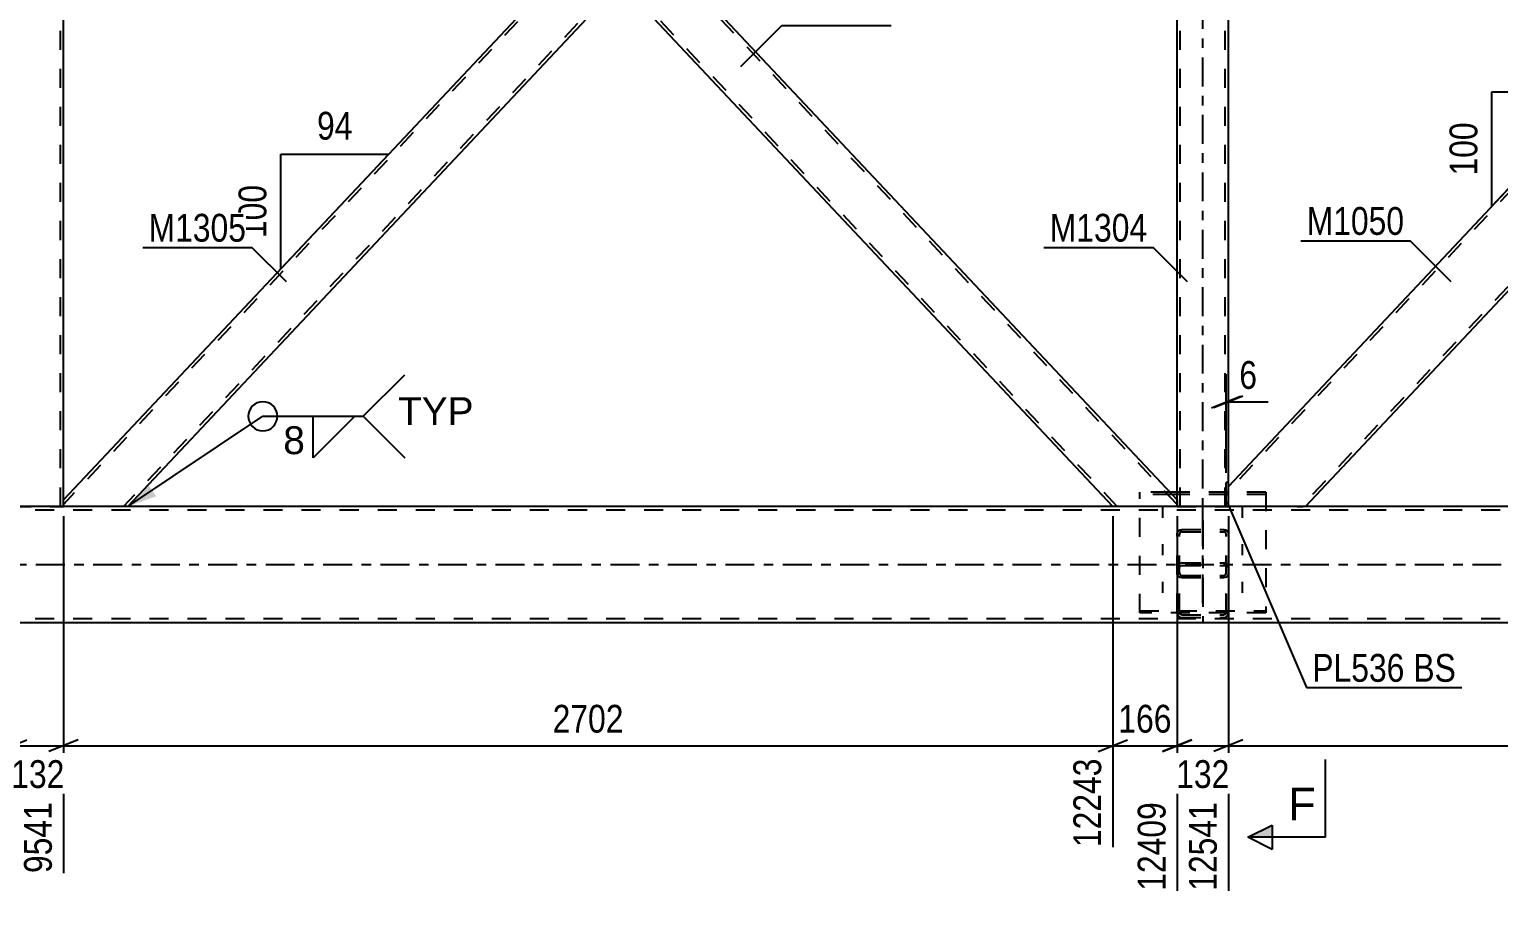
# Model space of a CAD drawing. Header units: millimetres. Extents: x -107 to 734, y -429 to 165.
# Drawn here: x 314.1 to 465.5, y -161.8 to -72.5 of the extents above; entities that cross this region are included whole.
import ezdxf

# ---------------------------------------------------------------- set-up
doc = ezdxf.new("R2010")
doc.units = ezdxf.units.MM
doc.linetypes.add('DXK_LINE_DOT2', pattern=[3.9198, 1.9599, -1.9599])
doc.linetypes.add('DXK_LINE_DOT3', pattern=[5.9187, 2.979, -0.9799, 0.9799, -0.9799])
doc.styles.add('Arial', font='ARIAL.TTF', dxfattribs={"height": 0.2})
doc.styles.add('Arial Narrow', font='ARIALN.TTF', dxfattribs={"height": 0.2})

# ---------------------------------------------------------------- blocks, each defined once
blk = doc.blocks.new('Part-761544594-1677 - 1651')
at = {"color": 7, "linetype": 'DXK_LINE_DOT2'}
for p, q in [((437.4, -121.6), (437.4, -119.14)), ((437.64, -119.14), (437.4, -119.14)), ((437.64, -121.6), (437.64, -119.14)), ((437.64, -121.6), (437.4, -121.6))]:
    blk.add_line(p, q, dxfattribs=at)
blk = doc.blocks.new('Part-761544594-1682 - 1651')
at = {"color": 2, "linetype": 'Continuous'}
for p, q in [((437.4, -121.6), (437.4, -119.14)), ((437.64, -119.14), (437.4, -119.14)), ((437.64, -121.6), (437.64, -119.14)), ((437.64, -121.6), (437.4, -121.6))]:
    blk.add_line(p, q, dxfattribs=at)
blk = doc.blocks.new('Part-761544594-1740 - 1651')
at = {"color": 7, "linetype": 'DXK_LINE_DOT2'}
for p, q in [((563.64, -122), (-64, -122)), ((445.52, -121.6), (437.4, -121.6)), ((563.64, -133.2), (-64, -133.2))]:
    blk.add_line(p, q, dxfattribs=at)
at = {"color": 2, "linetype": 'Continuous'}
for p, q in [((437.4, -121.6), (-59.2, -121.6)), ((437.64, -121.6), (437.64, -121.6)), ((544.48, -121.6), (445.52, -121.6)), ((563.64, -133.6), (-64, -133.6))]:
    blk.add_line(p, q, dxfattribs=at)
at = {"color": 7, "linetype": 'DXK_LINE_DOT3'}
blk.add_line((-64, -127.6), (563.64, -127.6), dxfattribs=at)
blk = doc.blocks.new('Part-761544594-1812 - 1651')
at = {"color": 2, "linetype": 'Continuous'}
for p, q in [((375, -67.65), (378.62, -63.8)), ((378.62, -63.8), (432.36, -120.94)), ((425.73, -121.6), (375, -67.65)), ((432.36, -120.94), (432.36, -121.6))]:
    blk.add_line(p, q, dxfattribs=at)
at = {"color": 7, "linetype": 'DXK_LINE_DOT2'}
for p, q in [((432.36, -121.41), (378.4, -64.03)), ((375.22, -67.42), (375.24, -67.4)), ((426.17, -121.6), (375.22, -67.42)), ((432.36, -121.6), (425.73, -121.6))]:
    blk.add_line(p, q, dxfattribs=at)
blk = doc.blocks.new('Part-761544594-1869 - 1651')
at = {"color": 7, "linetype": 'DXK_LINE_DOT2'}
for p, q in [((432.5, -124.12), (432.66, -124.02)), ((432.66, -124.02), (432.84, -123.98)), ((432.84, -123.98), (437.16, -123.98)), ((437.16, -123.98), (437.34, -124.02)), ((437.34, -124.02), (437.5, -124.12)), ((432.36, -124.43), (432.4, -124.26)), ((432.36, -132.54), (432.36, -124.43)), ((432.4, -124.26), (432.5, -124.12)), ((432.62, -124.35), (432.6, -124.43)), ((432.6, -132.54), (432.6, -124.43)), ((432.67, -124.27), (432.62, -124.35)), ((432.75, -124.23), (432.67, -124.27)), ((432.84, -124.21), (432.75, -124.23)), ((432.84, -124.21), (437.16, -124.21)), ((437.25, -124.23), (437.16, -124.21)), ((437.33, -124.27), (437.25, -124.23)), ((437.38, -124.35), (437.33, -124.27)), ((437.4, -124.43), (437.38, -124.35)), ((437.4, -132.54), (437.4, -124.43)), ((437.5, -124.12), (437.6, -124.26)), ((437.6, -124.26), (437.64, -124.43)), ((437.64, -132.54), (437.64, -124.43)), ((432.4, -127.75), (432.36, -127.94)), ((432.4, -128.67), (432.36, -128.49)), ((432.6, -127.94), (432.62, -127.84)), ((432.6, -128.49), (432.62, -128.58)), ((432.62, -127.84), (432.67, -127.76)), ((432.62, -128.58), (432.67, -128.65)), ((432.84, -127.43), (432.66, -127.47)), ((432.67, -127.76), (432.75, -127.7)), ((432.75, -127.7), (432.84, -127.69)), ((432.84, -127.43), (437.16, -127.43)), ((432.84, -127.69), (437.16, -127.69)), ((437.34, -127.47), (437.16, -127.43)), ((437.16, -127.69), (437.25, -127.7)), ((437.25, -127.7), (437.33, -127.76)), ((437.33, -127.76), (437.38, -127.84)), ((437.33, -128.65), (437.38, -128.58)), ((437.38, -127.84), (437.4, -127.94)), ((437.38, -128.58), (437.4, -128.49)), ((437.64, -127.94), (437.6, -127.75)), ((437.64, -128.49), (437.6, -128.67)), ((432.5, -128.81), (432.4, -128.67)), ((432.66, -128.91), (432.5, -128.81)), ((432.84, -128.94), (432.66, -128.91)), ((432.67, -128.65), (432.75, -128.7)), ((432.75, -128.7), (432.84, -128.72)), ((432.84, -128.72), (437.16, -128.72)), ((432.84, -128.94), (437.16, -128.94)), ((437.16, -128.72), (437.25, -128.7)), ((437.34, -128.91), (437.16, -128.94)), ((437.25, -128.7), (437.33, -128.65)), ((437.5, -128.81), (437.34, -128.91)), ((437.6, -128.67), (437.5, -128.81)), ((432.36, -132.54), (432.4, -132.73)), ((432.62, -132.64), (432.6, -132.54)), ((432.67, -132.72), (432.62, -132.64)), ((432.66, -133.01), (432.84, -133.05)), ((432.75, -132.77), (432.67, -132.72)), ((432.84, -132.79), (432.75, -132.77)), ((432.84, -132.79), (437.16, -132.79)), ((432.84, -133.05), (437.16, -133.05)), ((437.25, -132.77), (437.16, -132.79)), ((437.16, -133.05), (437.34, -133.01)), ((437.33, -132.72), (437.25, -132.77)), ((437.38, -132.64), (437.33, -132.72)), ((437.4, -132.54), (437.38, -132.64)), ((437.6, -132.73), (437.64, -132.54))]:
    blk.add_line(p, q, dxfattribs=at)
at = {"color": 7, "linetype": 'DXK_LINE_DOT3'}
blk.add_line((435, -123.04), (435, -133.66), dxfattribs=at)
at = {"color": 7, "linetype": 'DXK_LINE_DOT2'}
for centre, start, end in [((432.86, -127.92), 114.32, 159.2417), ((437.14, -127.92), 20.7583, 65.68), ((432.86, -132.56), 200.7583, 245.68), ((437.14, -132.56), 294.32, 339.2417)]:
    blk.add_arc(centre, 0.496, start, end, dxfattribs=at)
blk = doc.blocks.new('Part-761544594-1875 - 1651')
at = {"color": 7, "linetype": 'DXK_LINE_DOT2'}
for p, q in [((428.5, -132.57), (428.5, -120.14)), ((431.61, -120.14), (428.5, -120.14)), ((431.81, -120.36), (428.5, -120.36)), ((441.5, -120.14), (432.36, -120.14)), ((441.5, -120.36), (432.36, -120.36)), ((441.5, -120.14), (441.5, -132.57)), ((428.5, -132.35), (441.5, -132.35)), ((441.5, -132.57), (428.5, -132.57))]:
    blk.add_line(p, q, dxfattribs=at)
at = {"color": 2, "linetype": 'Continuous'}
for p, q in [((432.36, -120.14), (431.61, -120.14)), ((432.36, -120.36), (431.81, -120.36))]:
    blk.add_line(p, q, dxfattribs=at)
blk = doc.blocks.new('Part-761544594-1921 - 1651')
at = {"color": 7, "linetype": 'DXK_LINE_DOT2'}
for p, q in [((317.64, -6), (312.36, -6)), ((312.36, -6.66), (312.36, -6)), ((312.68, -121.6), (312.68, -6)), ((317.32, -121.6), (317.32, -6)), ((317.64, -6.66), (317.64, -6)), ((312.36, -121.6), (312.36, -120.94)), ((317.64, -121.6), (317.64, -120.94)), ((312.36, -121.6), (317.64, -121.6))]:
    blk.add_line(p, q, dxfattribs=at)
at = {"color": 2, "linetype": 'Continuous'}
for p, q in [((312.36, -120.94), (312.36, -6.66)), ((317.64, -120.94), (317.64, -6.66))]:
    blk.add_line(p, q, dxfattribs=at)
blk = doc.blocks.new('Part-761544594-1936 - 1651')
at = {"color": 7, "linetype": 'DXK_LINE_DOT3'}
blk.add_line((435, -131.6), (435, 4), dxfattribs=at)
at = {"color": 7, "linetype": 'DXK_LINE_DOT2'}
for p, q in [((437.64, -6), (432.36, -6)), ((432.36, -6.66), (432.36, -6)), ((432.68, -121.6), (432.68, -6)), ((437.32, -121.6), (437.32, -6)), ((437.64, -8.06), (437.64, -6)), ((437.64, -121.6), (437.64, -119.54)), ((432.36, -121.6), (432.36, -120.94)), ((432.36, -121.6), (437.64, -121.6))]:
    blk.add_line(p, q, dxfattribs=at)
at = {"color": 2, "linetype": 'Continuous'}
for p, q in [((432.36, -120.94), (432.36, -6.66)), ((437.64, -119.54), (437.64, -8.06))]:
    blk.add_line(p, q, dxfattribs=at)
blk = doc.blocks.new('Part-761544594-1995 - 1651')
at = {"color": 7, "linetype": 'DXK_LINE_DOT2'}
for p, q in [((426.17, -6), (317.64, -121.41)), ((432.36, -6), (425.73, -6)), ((432.36, -6.19), (323.83, -121.6)), ((375, -59.95), (371.38, -63.8)), ((378.62, -63.8), (375, -67.65)), ((324.27, -121.6), (317.64, -121.6))]:
    blk.add_line(p, q, dxfattribs=at)
at = {"color": 2, "linetype": 'Continuous'}
for p, q in [((425.73, -6), (375, -59.95)), ((432.36, -6.66), (432.36, -6)), ((432.36, -6.66), (378.62, -63.8)), ((371.38, -63.8), (317.64, -120.94)), ((324.27, -121.6), (375, -67.65)), ((317.64, -121.6), (317.64, -120.94))]:
    blk.add_line(p, q, dxfattribs=at)
blk = doc.blocks.new('Part-761544594-2020 - 1651')
at = {"color": 7, "linetype": 'DXK_LINE_DOT2'}
for p, q in [((544.85, -6), (437.64, -120.01)), ((544.48, -6), (544.42, -6)), ((544.85, -6), (544.89, -6)), ((552.36, -6), (552.36, -8.06)), ((552.36, -7.59), (445.15, -121.6)), ((495, -58.55), (490.06, -63.8)), ((499.94, -63.8), (495, -69.05)), ((444.71, -121.6), (445.33, -121.6)), ((445.58, -121.6), (445.52, -121.6))]:
    blk.add_line(p, q, dxfattribs=at)
at = {"color": 2, "linetype": 'Continuous'}
for p, q in [((544.42, -6), (495, -58.55)), ((544.48, -6), (544.48, -6)), ((552.36, -6), (544.48, -6)), ((552.36, -8.06), (499.94, -63.8)), ((490.06, -63.8), (437.64, -119.54)), ((445.58, -121.6), (495, -69.05)), ((437.64, -121.6), (437.64, -119.54)), ((444.71, -121.6), (437.64, -121.6)), ((445.52, -121.6), (444.71, -121.6)), ((445.52, -121.6), (445.52, -121.6))]:
    blk.add_line(p, q, dxfattribs=at)
blk = doc.blocks.new('Bolt-761544594-2073 - 1651')
at = {"color": 1, "linetype": 'DXK_LINE_DOT2'}
for p, q in [((430.9, -122.79), (430.9, -121.65)), ((435, -122.79), (435, -121.65)), ((439.1, -122.79), (439.1, -121.65)), ((430.9, -126.64), (430.9, -125.51)), ((439.1, -126.64), (439.1, -125.51)), ((430.9, -130.49), (430.9, -129.36)), ((435, -130.49), (435, -129.36)), ((439.1, -130.49), (439.1, -129.36))]:
    blk.add_line(p, q, dxfattribs=at)
blk = doc.blocks.new('StraightDimension-761544594-9658 - 1651')
at = {"color": 7, "linetype": 'Continuous'}
for p, q in [((425.73, -122.6), (425.73, -156.7)), ((432.36, -122.6), (432.36, -161.2)), ((424.23, -146.86), (427.23, -145.66)), ((425.73, -146.26), (432.36, -146.26)), ((433.86, -145.66), (430.86, -146.86))]:
    blk.add_line(p, q, dxfattribs=at)
at = {"color": 0}
blk.add_wipeout([(432.39, -145.51), (432.39, -141.31), (425.7, -141.31), (425.7, -145.51)], dxfattribs=at)
at = {"color": 0, "linetype": 'Continuous'}
blk.add_wipeout([(431.76, -151.46), (427.56, -151.46), (427.56, -161.8), (431.76, -161.8)], dxfattribs=at)
at = {"color": 3, "style": 'Arial Narrow'}
blk.add_text('166', height=2.863, dxfattribs=at).set_placement((426.3, -144.91))
at = {"color": 3, "linetype": 'Continuous', "style": 'Arial Narrow'}
blk.add_text('12409', height=2.863, rotation=90.0002, dxfattribs=at).set_placement((431.16, -161.2))
blk = doc.blocks.new('StraightDimension-761544594-2765 - 1651')
at = {"color": 7, "linetype": 'Continuous'}
for p, q in [((437.4, -118.14), (437.4, -107.99)), ((437.64, -118.14), (437.64, -107.99)), ((435.9, -111.44), (438.9, -110.24)), ((439.14, -110.24), (436.14, -111.44)), ((437.4, -110.84), (437.64, -110.84))]:
    blk.add_line(p, q, dxfattribs=at)
at = {"color": 0}
blk.add_wipeout([(441.19, -110.09), (441.19, -105.89), (438.16, -105.89), (438.16, -110.09)], dxfattribs=at)
at = {"color": 7, "linetype": 'Continuous'}
blk.add_line((437.64, -110.84), (441.72, -110.84), dxfattribs=at)
blk.add_line((437.64, -110.84), (441.72, -110.84), dxfattribs=at)
at = {"color": 3, "style": 'Arial Narrow'}
blk.add_text('6', height=2.86, dxfattribs=at).set_placement((438.76, -109.49))
blk = doc.blocks.new('StraightDimension-761544594-9656 - 1651')
at = {"color": 7, "linetype": 'Continuous'}
for p, q in [((437.64, -122.6), (437.64, -161.2)), ((544.42, -122.6), (544.42, -156.7)), ((439.14, -145.66), (436.14, -146.86)), ((437.64, -146.26), (544.42, -146.26)), ((542.92, -146.86), (545.92, -145.66))]:
    blk.add_line(p, q, dxfattribs=at)
at = {"color": 0}
blk.add_wipeout([(495.28, -145.51), (495.28, -141.31), (486.77, -141.31), (486.77, -145.51)], dxfattribs=at)
at = {"color": 0, "linetype": 'Continuous'}
blk.add_wipeout([(543.82, -146.96), (539.62, -146.96), (539.62, -157.3), (543.82, -157.3)], dxfattribs=at)
at = {"color": 3, "style": 'Arial Narrow'}
blk.add_text('2669', height=2.863, dxfattribs=at).set_placement((487.37, -144.91))
at = {"color": 3, "linetype": 'Continuous', "style": 'Arial Narrow'}
blk.add_text('15210', height=2.863, rotation=90.0002, dxfattribs=at).set_placement((543.22, -156.7))
blk = doc.blocks.new('StraightDimension-761544594-9657 - 1651')
at = {"color": 7, "linetype": 'Continuous'}
for p, q in [((432.36, -122.6), (432.36, -161.2)), ((437.64, -122.6), (437.64, -161.2)), ((430.86, -146.86), (433.86, -145.66)), ((432.36, -146.26), (437.64, -146.26)), ((439.14, -145.66), (436.14, -146.86))]:
    blk.add_line(p, q, dxfattribs=at)
at = {"color": 0}
blk.add_wipeout([(438.34, -151.21), (438.34, -147.01), (431.66, -147.01), (431.66, -151.21)], dxfattribs=at)
at = {"color": 3, "style": 'Arial Narrow'}
blk.add_text('132', height=2.863, dxfattribs=at).set_placement((432.26, -150.61))
at = {"color": 0, "linetype": 'Continuous'}
blk.add_wipeout([(437.04, -151.46), (432.84, -151.46), (432.84, -161.8), (437.04, -161.8)], dxfattribs=at)
at = {"color": 3, "linetype": 'Continuous', "style": 'Arial Narrow'}
blk.add_text('12541', height=2.863, rotation=90.0002, dxfattribs=at).set_placement((436.44, -161.2))
blk = doc.blocks.new('StraightDimension-761544594-9659 - 1651')
at = {"color": 7, "linetype": 'Continuous'}
for p, q in [((317.64, -122.6), (317.64, -159.37)), ((425.73, -122.6), (425.73, -156.7)), ((319.14, -145.66), (316.14, -146.86)), ((317.64, -146.26), (425.73, -146.26)), ((424.23, -146.86), (427.23, -145.66))]:
    blk.add_line(p, q, dxfattribs=at)
at = {"color": 0}
blk.add_wipeout([(375.94, -145.51), (375.94, -141.31), (367.43, -141.31), (367.43, -145.51)], dxfattribs=at)
at = {"color": 0, "linetype": 'Continuous'}
blk.add_wipeout([(425.13, -146.96), (420.93, -146.96), (420.93, -157.3), (425.13, -157.3)], dxfattribs=at)
at = {"color": 3, "style": 'Arial Narrow'}
blk.add_text('2702', height=2.863, dxfattribs=at).set_placement((368.03, -144.91))
at = {"color": 3, "linetype": 'Continuous', "style": 'Arial Narrow'}
blk.add_text('12243', height=2.863, rotation=90.0002, dxfattribs=at).set_placement((424.53, -156.7))
blk = doc.blocks.new('StraightDimension-761544594-9660 - 1651')
at = {"color": 7, "linetype": 'Continuous'}
for p, q in [((312.36, -122.6), (312.36, -159.37)), ((317.64, -122.6), (317.64, -159.37)), ((310.86, -146.86), (313.86, -145.66)), ((312.36, -146.26), (317.64, -146.26)), ((319.14, -145.66), (316.14, -146.86))]:
    blk.add_line(p, q, dxfattribs=at)
at = {"color": 0}
blk.add_wipeout([(318.34, -151.21), (318.34, -147.01), (311.66, -147.01), (311.66, -151.21)], dxfattribs=at)
at = {"color": 3, "style": 'Arial Narrow'}
blk.add_text('132', height=2.863, dxfattribs=at).set_placement((312.26, -150.61))
at = {"color": 0, "linetype": 'Continuous'}
blk.add_wipeout([(317.04, -151.46), (312.84, -151.46), (312.84, -159.97), (317.04, -159.97)], dxfattribs=at)
at = {"color": 3, "linetype": 'Continuous', "style": 'Arial Narrow'}
blk.add_text('9541', height=2.863, rotation=90.0002, dxfattribs=at).set_placement((316.44, -159.37))
blk = doc.blocks.new('AngleDimension-761544594-10143 - 1651')
at = {"color": 7, "linetype": 'Continuous'}
for p, q in [((340.04, -85.32), (351.14, -85.32)), ((340.04, -97.12), (351.14, -85.32)), ((340.04, -97.12), (340.04, -85.32)), ((349.87, -86.67), (351.14, -85.32))]:
    blk.add_line(p, q, dxfattribs=at)
at = {"color": 0}
for points in [[(348.02, -84.42), (348.02, -80.22), (343.16, -80.22), (343.16, -84.42)], [(339.14, -87.88), (334.94, -87.88), (334.94, -94.56), (339.14, -94.56)]]:
    blk.add_wipeout(points, dxfattribs=at)
at = {"color": 3, "style": 'Arial Narrow'}
blk.add_text('94', height=2.863, dxfattribs=at).set_placement((343.76, -83.82))
blk.add_text('100', height=2.863, rotation=90.0002, dxfattribs=at).set_placement((338.54, -93.96))
blk = doc.blocks.new('AngleDimension-761544594-10171 - 1651')
at = {"color": 7, "linetype": 'Continuous'}
for p, q in [((464.78, -78.88), (475.88, -78.88)), ((464.78, -90.68), (475.88, -78.88)), ((464.78, -90.68), (464.78, -78.88)), ((467.2, -88.11), (475.88, -78.88))]:
    blk.add_line(p, q, dxfattribs=at)
at = {"color": 0}
for points in [[(472.76, -77.98), (472.76, -73.78), (467.9, -73.78), (467.9, -77.98)], [(463.88, -81.44), (459.68, -81.44), (459.68, -88.12), (463.88, -88.12)]]:
    blk.add_wipeout(points, dxfattribs=at)
at = {"color": 3, "style": 'Arial Narrow'}
blk.add_text('94', height=2.863, dxfattribs=at).set_placement((468.5, -77.38))
blk.add_text('100', height=2.863, rotation=90.0002, dxfattribs=at).set_placement((463.28, -87.52))
blk = doc.blocks.new('Mark-761544594-9382 - 1651')
at = {"color": 0}
blk.add_wipeout([(336.46, -94.33), (336.46, -91.33), (326.41, -91.33), (326.41, -94.33)], dxfattribs=at)
blk.add_wipeout([(336.46, -94.33), (336.46, -91.33), (326.41, -91.33), (326.41, -94.33)], dxfattribs=at)
at = {"color": 30, "linetype": 'Continuous'}
for p in [(325.81, -94.93), (340.6, -98.47)]:
    blk.add_line(p, (337.06, -94.93), dxfattribs=at)
at = {"color": 3, "style": 'Arial Narrow'}
blk.add_text('M1305', height=2.863, dxfattribs=at).set_placement((326.41, -94.33))
blk = doc.blocks.new('SectionMark-761544594-12546 - 1651')
at = {"linetype": 'Continuous'}
for points in [[(442.14, 30.45), (442.14, 29.2), (439.64, 30.45)], [(442.14, -154.43), (442.14, -155.68), (439.64, -155.68)]]:
    blk.add_hatch(color=6, dxfattribs=at).paths.add_polyline_path(points)
at = {"color": 6, "linetype": 'Continuous'}
for p, q in [((439.64, 30.45), (442.14, 31.7)), ((447.64, 30.45), (439.64, 30.45)), ((439.64, 30.45), (442.14, 29.2)), ((442.14, 29.2), (442.14, 31.7)), ((447.64, 30.45), (447.64, 22.45)), ((447.64, -155.68), (447.64, -147.68)), ((439.64, -155.68), (442.14, -154.43)), ((447.64, -155.68), (439.64, -155.68)), ((442.14, -156.93), (439.64, -155.68)), ((442.14, -154.43), (442.14, -156.93))]:
    blk.add_line(p, q, dxfattribs=at)
at = {"color": 0, "linetype": 'Continuous'}
for points in [[(446.64, 25.2), (446.64, 28.7), (443.79, 28.7), (443.79, 25.2)], [(446.64, -153.93), (446.64, -150.43), (443.79, -150.43), (443.79, -153.93)]]:
    blk.add_wipeout(points, dxfattribs=at)
at = {"color": 3, "linetype": 'Continuous', "style": 'Arial'}
for p in [(443.79, 25.2), (443.79, -153.93)]:
    blk.add_text('F', height=3.34, dxfattribs=at).set_placement(p)
blk = doc.blocks.new('WeldMark-761544594-3301 - 1651')
at = {"linetype": 'Continuous'}
blk.add_hatch(color=30, dxfattribs=at).paths.add_polyline_path([(327.18, -120.56), (324.27, -121.6), (326.35, -119.31)])
at = {"color": 3, "linetype": 'Continuous'}
for q in [(352.79, -108.04), (352.79, -116.61)]:
    blk.add_line((348.5, -112.32), q, dxfattribs=at)
at = {"color": 30, "linetype": 'Continuous'}
blk.add_line((324.27, -121.6), (338.18, -112.32), dxfattribs=at)
at = {"color": 3, "linetype": 'Continuous'}
blk.add_arc((338.18, -112.32), 1.5, 90, 270, dxfattribs=at)
at = {"color": 0}
blk.add_wipeout([(342.7, -116.42), (342.7, -113.02), (340.08, -113.02), (340.08, -116.42)], dxfattribs=at)
at = {"color": 30, "linetype": 'Continuous'}
blk.add_line((338.18, -112.32), (348.5, -112.32), dxfattribs=at)
at = {"color": 3, "linetype": 'Continuous'}
for p, q in [((343.36, -112.32), (347.64, -112.32)), ((347.64, -112.32), (343.36, -116.61)), ((343.36, -116.61), (343.36, -112.32))]:
    blk.add_line(p, q, dxfattribs=at)
blk.add_arc((338.18, -112.32), 1.5, 270, 90, dxfattribs=at)
at = {"color": 3, "style": 'Arial'}
blk.add_text('8', height=2.87, dxfattribs=at).set_placement((340.28, -116.22))
at = {"color": 0, "linetype": 'Continuous'}
blk.add_wipeout([(359.88, -113.22), (359.88, -110.22), (352.1, -110.22), (352.1, -113.22)], dxfattribs=at)
blk.add_wipeout([(359.88, -113.22), (359.88, -110.22), (352.1, -110.22), (352.1, -113.22)], dxfattribs=at)
at = {"color": 3, "linetype": 'Continuous', "style": 'Arial'}
blk.add_text('TYP', height=2.865, dxfattribs=at).set_placement((352.1, -113.22))
blk = doc.blocks.new('Mark-761544594-9340 - 1651')
at = {"color": 0}
blk.add_wipeout([(402.3, -71.46), (402.3, -68.46), (392.25, -68.46), (392.25, -71.46)], dxfattribs=at)
blk.add_wipeout([(402.3, -71.46), (402.3, -68.46), (392.25, -68.46), (392.25, -71.46)], dxfattribs=at)
at = {"color": 30, "linetype": 'Continuous'}
for p, q in [((387.4, -76.3), (391.65, -72.06)), ((391.65, -72.06), (402.9, -72.06))]:
    blk.add_line(p, q, dxfattribs=at)
at = {"color": 3, "style": 'Arial Narrow'}
blk.add_text('M1049', height=2.863, dxfattribs=at).set_placement((392.25, -71.46))
blk = doc.blocks.new('Mark-761544594-9355 - 1651')
at = {"color": 0}
blk.add_wipeout([(429.29, -94.33), (429.29, -91.33), (419.24, -91.33), (419.24, -94.33)], dxfattribs=at)
blk.add_wipeout([(429.29, -94.33), (429.29, -91.33), (419.24, -91.33), (419.24, -94.33)], dxfattribs=at)
at = {"color": 30, "linetype": 'Continuous'}
for p in [(418.64, -94.93), (433.43, -98.47)]:
    blk.add_line(p, (429.89, -94.93), dxfattribs=at)
at = {"color": 3, "style": 'Arial Narrow'}
blk.add_text('M1304', height=2.863, dxfattribs=at).set_placement((419.24, -94.33))
blk = doc.blocks.new('Mark-761544594-9391 - 1651')
at = {"color": 0}
blk.add_wipeout([(455.75, -93.63), (455.75, -90.63), (445.7, -90.63), (445.7, -93.63)], dxfattribs=at)
blk.add_wipeout([(455.75, -93.63), (455.75, -90.63), (445.7, -90.63), (445.7, -93.63)], dxfattribs=at)
at = {"color": 30, "linetype": 'Continuous'}
for p in [(445.1, -94.23), (460.6, -98.47)]:
    blk.add_line(p, (456.35, -94.23), dxfattribs=at)
at = {"color": 3, "style": 'Arial Narrow'}
blk.add_text('M1050', height=2.863, dxfattribs=at).set_placement((445.7, -93.63))
blk = doc.blocks.new('MarkSet-761544594-9461 - 1651')
at = {"color": 0}
for points in [[(455.79, -139.67), (455.79, -136.67), (446.28, -136.67), (446.28, -139.67)], [(461.07, -139.67), (461.07, -136.67), (456.69, -136.67), (456.69, -139.67)]]:
    blk.add_wipeout(points, dxfattribs=at)
for points in [[(455.79, -139.67), (455.79, -136.67), (446.28, -136.67), (446.28, -139.67)], [(461.07, -139.67), (461.07, -136.67), (456.69, -136.67), (456.69, -139.67)]]:
    blk.add_wipeout(points, dxfattribs=at)
at = {"color": 30, "linetype": 'Continuous'}
for p, q in [((437.46, -121.1), (445.68, -140.27)), ((445.68, -140.27), (461.67, -140.27))]:
    blk.add_line(p, q, dxfattribs=at)
at = {"color": 3, "style": 'Arial Narrow'}
for s, p in [('PL536', (446.28, -139.67)), ('BS', (456.69, -139.67))]:
    blk.add_text(s, height=2.863, dxfattribs=at).set_placement(p)

msp = doc.modelspace()

# ---------------------------------------------------------------- block references
for name in ['Part-761544594-1936 - 1651', 'Part-761544594-1921 - 1651', 'Part-761544594-1995 - 1651', 'Part-761544594-2020 - 1651', 'Part-761544594-1812 - 1651', 'Part-761544594-1677 - 1651', 'Part-761544594-1682 - 1651', 'Part-761544594-1875 - 1651', 'Part-761544594-1740 - 1651', 'Bolt-761544594-2073 - 1651', 'Part-761544594-1869 - 1651']:
    msp.add_blockref(name, (0, 0))

# ---------------------------------------------------------------- next in the draw order: block references
for name in ['Mark-761544594-9340 - 1651', 'AngleDimension-761544594-10171 - 1651', 'AngleDimension-761544594-10143 - 1651', 'Mark-761544594-9355 - 1651', 'StraightDimension-761544594-2765 - 1651', 'WeldMark-761544594-3301 - 1651', 'StraightDimension-761544594-9658 - 1651', 'StraightDimension-761544594-9656 - 1651']:
    msp.add_blockref(name, (0, 0))

# ---------------------------------------------------------------- next in the draw order: block references
for name in ['Mark-761544594-9382 - 1651', 'StraightDimension-761544594-9659 - 1651', 'StraightDimension-761544594-9657 - 1651']:
    msp.add_blockref(name, (0, 0))

# ---------------------------------------------------------------- next in the draw order: block references
for name in ['SectionMark-761544594-12546 - 1651', 'StraightDimension-761544594-9660 - 1651']:
    msp.add_blockref(name, (0, 0))

# ---------------------------------------------------------------- next in the draw order: block references
for name in ['Mark-761544594-9391 - 1651', 'MarkSet-761544594-9461 - 1651']:
    msp.add_blockref(name, (0, 0))

doc.saveas('drawing.dxf')
